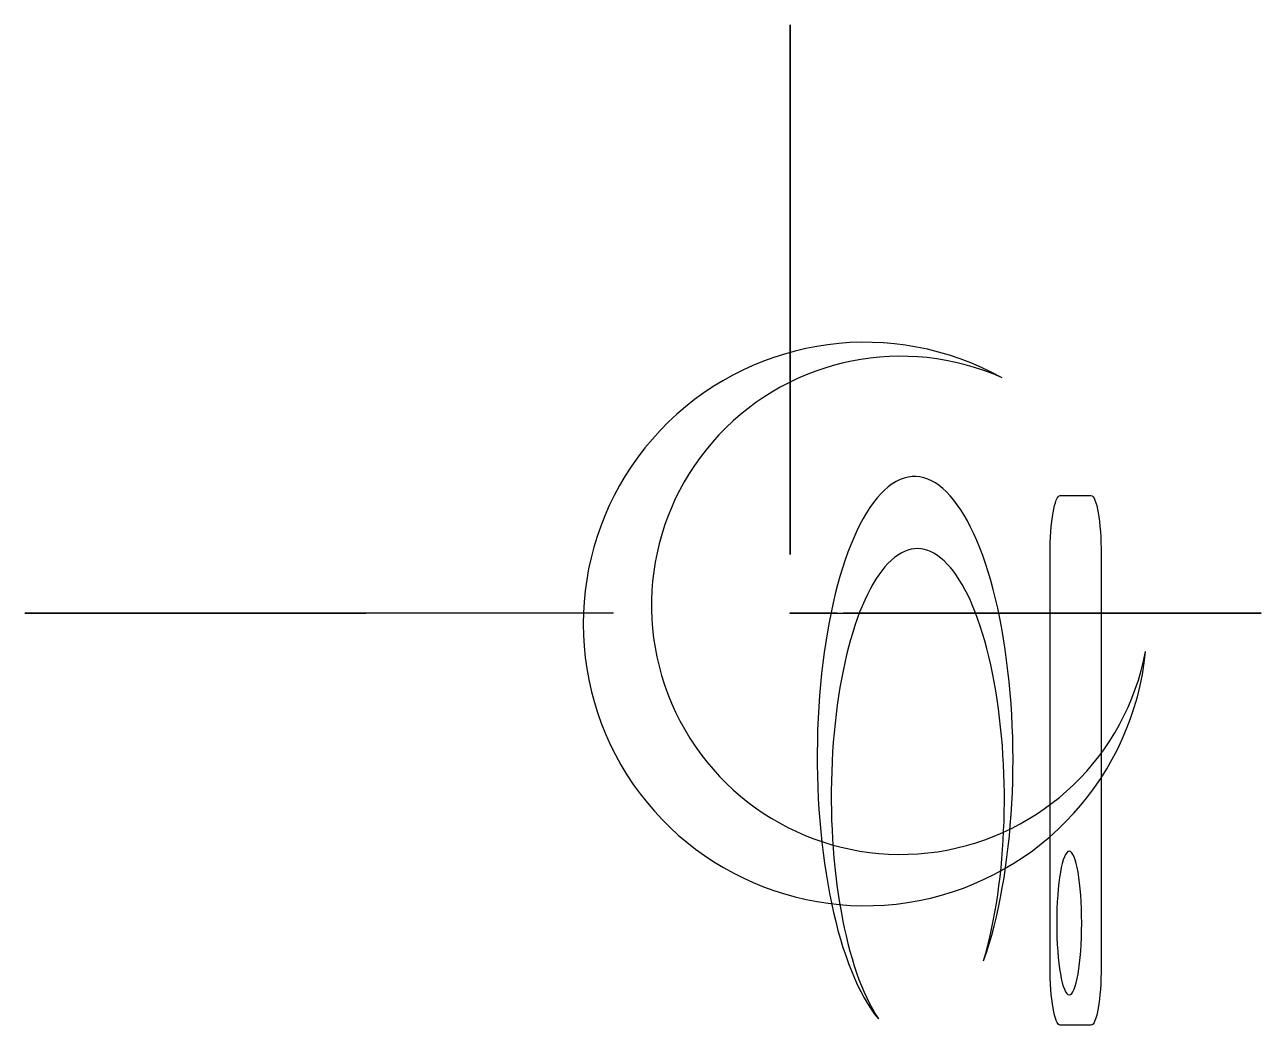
# Model space of a CAD drawing. Header units: millimetres. Extents: x -325 to 200, y -175 to 250.
import ezdxf

# ---------------------------------------------------------------- set-up
doc = ezdxf.new("R2010")
doc.units = ezdxf.units.MM
doc.header["$MEASUREMENT"] = 0
for name, color, linetype in [('レーザー２ v5_Sketch1', 7, 'Continuous'), ('レーザー２ v5_Sketch2', 7, 'Continuous'), ('レーザー２ v5_Sketch3', 7, 'Continuous'), ('レーザー２ v5_Sketch4', 7, 'Continuous'), ('レーザー２ v5_Sketch5', 7, 'Continuous'), ('レーザー２ v5_Sketch6', 7, 'Continuous'), ('レーザー２ v5_Sketch7', 7, 'Continuous'), ('レーザー２ v5_Sketch8', 7, 'Continuous')]:
    doc.layers.add(name, color=color, linetype=linetype)

msp = doc.modelspace()

# ---------------------------------------------------------------- linework, layer by layer
at = {"layer": 'レーザー２ v5_Sketch1'}
for centre, radius, start, end in [((31.77, -4.55), 119.67, 60.8838, 354.4249), ((46.9, 3.38), 105.8, 65.9591, 349.3497)]:
    msp.add_arc(centre, radius, start, end, dxfattribs=at)
msp.add_point((0, 0), dxfattribs=at)
at = {"layer": 'レーザー２ v5_Sketch2'}
msp.add_point((0, 0), dxfattribs=at)
at = {"layer": 'レーザー２ v5_Sketch3'}
for p, q in [((-300, 0, 20), (-300, 0)), ((-290, 0, 20), (-300, 0, 20)), ((-300, 0), (-180, 0)), ((-290, 0, 20), (-293.42, 0, 10.6)), ((-293.42, 0, 10.6), (-291.12, 0, 9.77)), ((-291.12, 0, 9.77), (-287.39, 0, 20)), ((-290, 0, 20), (-280, 0, 20)), ((-192.61, 0, 20), (-287.39, 0, 20)), ((-188.88, 0, 9.77), (-192.61, 0, 20)), ((-190, 0, 20), (-186.58, 0, 10.6)), ((-180, 0, 20), (-190, 0, 20)), ((-190, 0, 20), (-180, 0, 20)), ((-186.58, 0, 10.6), (-188.88, 0, 9.77)), ((-180, 0), (-180, 0, 20))]:
    msp.add_line(p, q, dxfattribs=at)
msp.add_point((0, 0), dxfattribs=at)
at = {"layer": 'レーザー２ v5_Sketch4'}
for p, q in [((-75, 0), (-325, 0)), ((-325, 0, 30.18), (-287.73, 0, 30.18)), ((-325, 0, 50), (-325, 0)), ((-287.73, 0, 30.18), (-293.21, 0, 15.14)), ((-75, 0, 30.18), (-112.93, 0, 30.18)), ((-75, 0), (-75, 0, 30.18)), ((0, 0), (200, 0)), ((0, 0, 40), (0, 0)), ((20, 0, 40), (0, 0, 40)), ((20, 0, 40), (17.4, 0, 25.23)), ((17.4, 0, 25.23), (19.81, 0, 24.81)), ((19.81, 0, 24.8), (22.45, 0, 40)), ((20, 0, 40), (22.45, 0, 40)), ((20, 0, 40), (35, 0, 40)), ((177.55, 0, 40), (22.45, 0, 40)), ((180, 0, 40), (177.55, 0, 40)), ((177.55, 0, 40), (182.83, 0, 25.07)), ((180, 0, 40), (185.13, 0, 25.9)), ((180, 0, 40), (195, 0, 40)), ((200, 0, 40), (180, 0, 40)), ((185.13, 0, 25.9), (182.83, 0, 25.07)), ((200, 0), (200, 0, 40))]:
    msp.add_line(p, q, dxfattribs=at)
msp.add_point((0, 0), dxfattribs=at)
at = {"layer": 'レーザー２ v5_Sketch5'}
for p, q in [((110, 0, 40), (107.4, 0, 25.23)), ((107.4, 0, 25.23), (109.81, 0, 24.8)), ((109.81, 0, 24.8), (112.49, 0, 40)), ((110, 0, 40), (125, 0, 40)), ((112.49, 0, 40), (110, 0, 40))]:
    msp.add_line(p, q, dxfattribs=at)
msp.add_point((0, 0), dxfattribs=at)
at = {"layer": 'レーザー２ v5_Sketch6'}
for p, q in [((0, 250, 100), (0, 250, 25)), ((0, 50, 125), (0, 225, 125)), ((0, 225), (0, 50)), ((0, 25, 25), (0, 25, 100))]:
    msp.add_line(p, q, dxfattribs=at)
at = {"layer": 'レーザー２ v5_Sketch6', "extrusion": (1, 0, 0)}
for centre, start, end in [((225, 100), 0, 90), ((225, 25), 270, 0), ((50, 25), 180, 270), ((50, 100), 90, 180)]:
    msp.add_arc(centre, 25, start, end, dxfattribs=at)
at = {"layer": 'レーザー２ v5_Sketch6'}
msp.add_point((0, 0), dxfattribs=at)
at = {"layer": 'レーザー２ v5_Sketch7', "extrusion": (-0.937751, -0.002201, 0.347302)}
for centre, radius, start, end in [((61.7, 135.64, -6.16), 119.67, 44.0144, 337.5555), ((78.47, 138.84, -6.16), 105.8, 49.0896, 332.4802)]:
    msp.add_arc(centre, radius, start, end, dxfattribs=at)
at = {"layer": 'レーザー２ v5_Sketch7'}
msp.add_point((5.77, 0.01, -2.14), dxfattribs=at)
at = {"layer": 'レーザー２ v5_Sketch8'}
for p, q in [((114.66, 50, 49.74), (127.69, 50, 123.6)), ((110.32, -150, 25.12), (110.32, 25, 25.12)), ((132.03, 25, 148.22), (132.03, -150, 148.22)), ((127.69, -175, 123.6), (114.66, -175, 49.74))]:
    msp.add_line(p, q, dxfattribs=at)
at = {"layer": 'レーザー２ v5_Sketch8', "extrusion": (0.984808, 0, -0.173648)}
msp.add_circle((-131.6, 90.75, 104.29), 30.52, dxfattribs=at)
for centre, start, end in [((25, 68.89, 104.29), 270, 0), ((25, 143.89, 104.29), 0, 90), ((-150, 143.89, 104.29), 90, 180)]:
    msp.add_arc(centre, 25, start, end, dxfattribs=at)
at = {"layer": 'レーザー２ v5_Sketch8', "extrusion": (0.984808, 8e-16, -0.173648)}
msp.add_arc((-150, 68.89, 104.29), 25, 180, 270, dxfattribs=at)
at = {"layer": 'レーザー２ v5_Sketch8'}
msp.add_point((102.7, 0, -18.11), dxfattribs=at)

doc.saveas('drawing.dxf')
